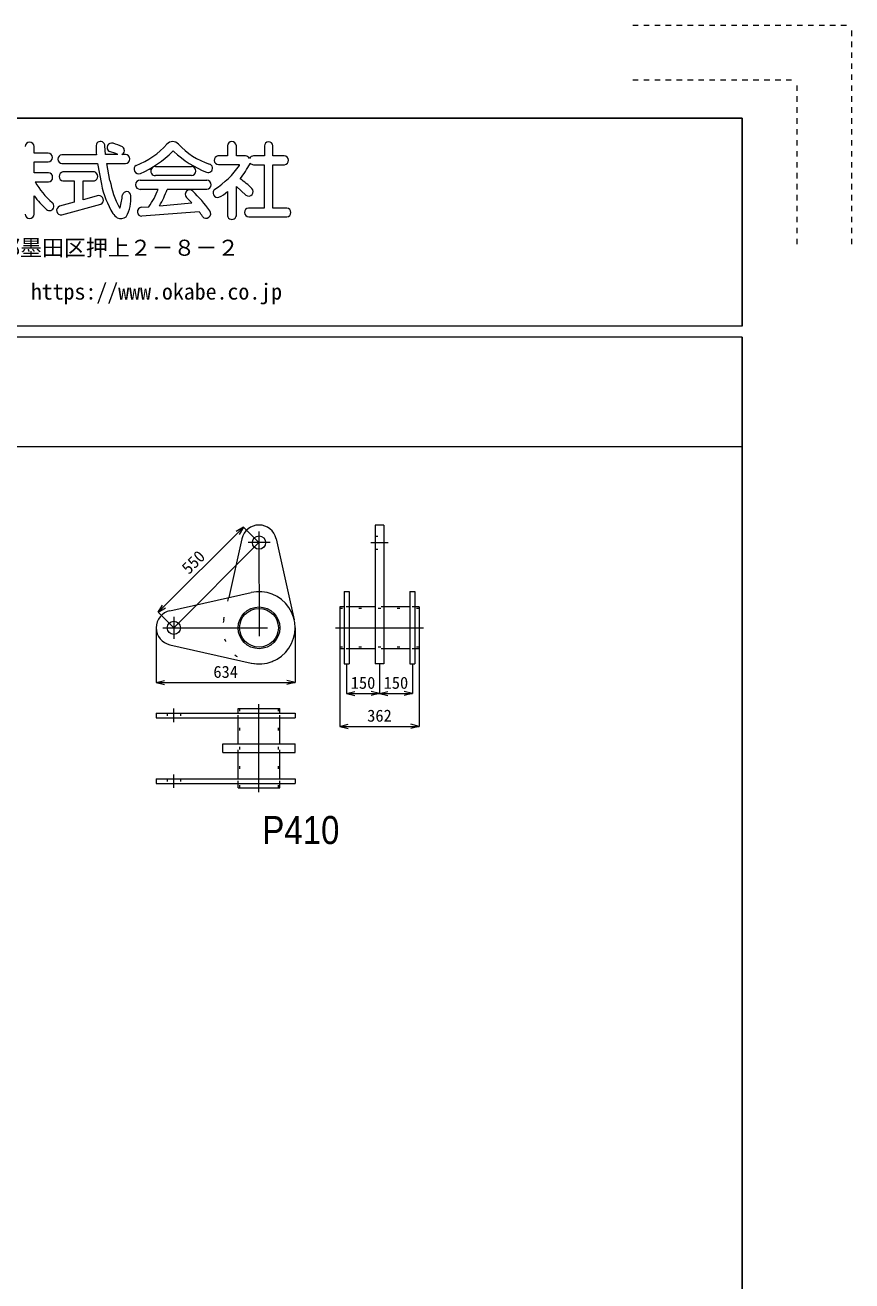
# Model space of a CAD drawing. Units: millimetres on the paper. Extents: x -210 to 210, y -148 to 148.
# Drawn here: x 134.5 to 210, y 33.8 to 148.5 of the extents above; entities that cross this region are included whole.
import ezdxf
from ezdxf.enums import TextEntityAlignment as Align

# ---------------------------------------------------------------- set-up
doc = ezdxf.new("R2010")
doc.units = ezdxf.units.MM
for name, pattern in [('CHAIN', [18.5, 12, -1.5, 3.5, -1.5]), ('CHAIN_DOUBLE_DASH', [23.5, 12, -1.5, 3.5, -1.5, 3.5, -1.5]), ('DOTTED', [1.75, 0.25, -1.5]), ('USER3', [1, 0.5, -0.5])]:
    doc.linetypes.add(name, pattern=pattern)
for name, color, linetype, lineweight in [('0-0_レイヤ0', 2, 'Continuous', 18), ('0-1_レイヤ14', 7, 'Continuous', 13), ('0-2_レイヤ15', 3, 'USER3', 18)]:
    doc.layers.add(name, color=color, linetype=linetype, lineweight=lineweight)
doc.styles.add('ＭＳ ゴシック', font='')
doc.styles.add('ＭＳ Ｐゴシック', font='')
doc.styles.get('ＭＳ ゴシック').set_extended_font_data('MS Gothic')
doc.styles.get('ＭＳ Ｐゴシック').set_extended_font_data('MS PGothic')

msp = doc.modelspace()

# ---------------------------------------------------------------- linework, layer by layer
at = {"layer": '0-0_レイヤ0', "color": 4, "lineweight": 13}
for p, q in [((154.464, 102.668), (146.687, 94.888)), ((154.464, 102.668), (153.801, 102.27)), ((154.464, 102.668), (154.066, 102.005)), ((155.878, 101.254), (154.464, 102.668)), ((146.687, 94.888), (147.085, 95.551)), ((146.687, 94.888), (147.35, 95.286)), ((148.102, 93.474), (146.687, 94.888)), ((146.502, 93.474), (146.502, 88.474)), ((159.182, 93.474), (159.182, 88.474)), ((163.261, 91.567), (163.261, 84.474)), ((170.501, 91.567), (170.501, 84.474)), ((163.881, 90.174), (163.881, 87.474)), ((166.881, 90.174), (166.881, 87.474)), ((169.881, 90.174), (169.881, 87.474)), ((146.502, 88.474), (147.252, 88.662)), ((146.502, 88.474), (147.252, 88.287)), ((146.502, 88.474), (159.182, 88.474)), ((159.182, 88.474), (158.432, 88.662)), ((159.182, 88.474), (158.432, 88.287)), ((163.881, 87.474), (164.631, 87.662)), ((163.881, 87.474), (164.631, 87.287)), ((163.881, 87.474), (166.881, 87.474)), ((166.881, 87.474), (166.131, 87.662)), ((166.881, 87.474), (166.131, 87.287)), ((166.881, 87.474), (167.631, 87.662)), ((166.881, 87.474), (167.631, 87.287)), ((166.881, 87.474), (169.881, 87.474)), ((169.881, 87.474), (169.131, 87.662)), ((169.881, 87.474), (169.131, 87.287)), ((163.261, 84.474), (164.011, 84.662)), ((163.261, 84.474), (164.011, 84.287)), ((163.261, 84.474), (170.501, 84.474)), ((170.501, 84.474), (169.751, 84.662)), ((170.501, 84.474), (169.751, 84.287))]:
    msp.add_line(p, q, dxfattribs=at)
at = {"layer": '0-0_レイヤ0', "color": 4, "linetype": 'CHAIN'}
for p, q in [((155.878, 102.259), (155.882, 92.714)), ((156.89, 101.254), (154.88, 101.254)), ((166.081, 101.254), (167.681, 101.254)), ((148.102, 94.479), (148.102, 92.469)), ((147.097, 93.474), (156.642, 93.474)), ((162.861, 93.474), (170.901, 93.474)), ((148.101, 84.854), (148.101, 86.094)), ((155.881, 78.454), (155.881, 86.494)), ((148.101, 78.854), (148.101, 80.094))]:
    msp.add_line(p, q, dxfattribs=at)
at = {"layer": '0-0_レイヤ0'}
for p, q in [((167.281, 102.854), (166.481, 102.854)), ((166.481, 102.854), (166.481, 90.174)), ((154.32, 101.604), (153.119, 96.237)), ((157.443, 101.604), (159.102, 94.195)), ((147.752, 95.036), (155.161, 96.695)), ((163.661, 96.774), (164.101, 96.774)), ((163.661, 96.774), (163.661, 90.174)), ((164.101, 96.774), (164.101, 90.174)), ((169.661, 96.774), (170.101, 96.774)), ((169.661, 96.774), (169.661, 90.174)), ((170.101, 96.774), (170.101, 90.174)), ((163.661, 95.381), (163.261, 95.381)), ((163.261, 95.381), (163.261, 91.567)), ((166.481, 95.381), (164.101, 95.381)), ((169.661, 95.381), (167.281, 95.381)), ((170.501, 95.381), (170.101, 95.381)), ((170.501, 95.381), (170.501, 91.567)), ((147.752, 91.913), (155.161, 90.254)), ((163.661, 91.567), (163.261, 91.567)), ((166.481, 91.567), (164.101, 91.567)), ((169.661, 91.567), (167.281, 91.567)), ((170.501, 91.567), (170.101, 91.567)), ((163.661, 90.174), (164.101, 90.174)), ((169.661, 90.174), (170.101, 90.174)), ((153.977, 85.694), (153.977, 86.094)), ((153.977, 86.094), (157.788, 86.094)), ((157.788, 85.694), (157.788, 86.094)), ((146.501, 85.694), (146.501, 85.254)), ((146.501, 85.694), (159.181, 85.694)), ((146.501, 85.254), (159.181, 85.254)), ((153.977, 82.874), (153.977, 85.254)), ((157.788, 82.874), (157.788, 85.254)), ((159.181, 85.694), (159.181, 85.254)), ((152.583, 82.074), (152.583, 82.874)), ((152.583, 82.874), (159.181, 82.874)), ((153.977, 79.694), (153.977, 82.074)), ((157.788, 79.694), (157.788, 82.074)), ((146.501, 79.694), (146.501, 79.254)), ((146.501, 79.694), (159.181, 79.694)), ((146.501, 79.254), (159.181, 79.254)), ((153.977, 78.854), (153.977, 79.254)), ((157.788, 78.854), (157.788, 79.254)), ((159.181, 79.694), (159.181, 79.254)), ((153.977, 78.854), (157.788, 78.854))]:
    msp.add_line(p, q, dxfattribs=at)
at = {"layer": '0-0_レイヤ0', "color": 4, "linetype": 'CHAIN_DOUBLE_DASH'}
msp.add_line((148.102, 93.474), (155.878, 101.254), dxfattribs=at)
at = {"layer": '0-0_レイヤ0', "linetype": 'DOTTED'}
for p, q in [((166.481, 101.854), (167.281, 101.854)), ((166.481, 100.654), (167.281, 100.654)), ((152.661, 94.195), (153.119, 96.237)), ((170.501, 95.241), (163.261, 95.241)), ((164.101, 95.381), (163.661, 95.381)), ((167.281, 95.381), (166.481, 95.381)), ((170.101, 95.381), (169.661, 95.381)), ((170.501, 91.707), (163.261, 91.707)), ((164.101, 91.567), (163.661, 91.567)), ((167.281, 91.567), (166.481, 91.567)), ((170.101, 91.567), (169.661, 91.567)), ((154.117, 78.854), (154.117, 86.094)), ((157.648, 78.854), (157.648, 86.094)), ((147.501, 85.694), (147.501, 85.254)), ((148.701, 85.694), (148.701, 85.254)), ((153.977, 85.254), (153.977, 85.694)), ((157.788, 85.254), (157.788, 85.694)), ((153.977, 82.074), (153.977, 82.874)), ((157.788, 82.074), (157.788, 82.874)), ((147.501, 79.694), (147.501, 79.254)), ((148.701, 79.694), (148.701, 79.254)), ((153.977, 79.254), (153.977, 79.694)), ((157.788, 79.254), (157.788, 79.694))]:
    msp.add_line(p, q, dxfattribs=at)
at = {"layer": '0-0_レイヤ0'}
for points in [[(167.281, 102.854), (167.281, 90.174), (166.481, 90.174)], [(152.583, 82.074), (159.181, 82.074), (159.181, 82.874)]]:
    msp.add_lwpolyline(points, dxfattribs=at)
for centre, radius in [((155.882, 101.254), 0.605), ((155.882, 93.474), 1.907), ((155.882, 93.474), 1.767), ((148.102, 93.474), 0.605)]:
    msp.add_circle(centre, radius, dxfattribs=at)
for centre, radius, start, end in [((155.882, 101.254), 1.6, 12.62147, 167.37853), ((155.882, 93.474), 3.3, 257.37839, 102.62147), ((148.102, 93.474), 1.6, 102.62147, 257.37853)]:
    msp.add_arc(centre, radius, start, end, dxfattribs=at)
at = {"layer": '0-0_レイヤ0', "linetype": 'DOTTED'}
msp.add_arc((155.882, 93.474), 3.3, 167.37838, 12.62161, dxfattribs=at)
at = {"layer": '0-1_レイヤ14'}
for p, q in [((141.048, 136.66), (137.888, 136.663)), ((143.698, 136.689), (143.367, 136.689)), ((146.437, 135.596), (149.706, 135.596)), ((152.178, 135.767), (154.053, 135.763)), ((135.44, 134.192), (136.664, 134.192)), ((140.861, 135.09), (137.981, 135.09)), ((145.037, 134.342), (151.114, 134.342)), ((149.706, 134.761), (146.437, 134.761)), ((146.679, 133.506), (145.037, 133.506)), ((151.114, 133.506), (147.5, 133.506)), ((152.997, 133.313), (153, 131.202)), ((135.353, 131.24), (135.353, 132.925)), ((137.88, 131.174), (141.454, 132.146)), ((145.138, 131.865), (145.812, 131.922)), ((146.798, 131.991), (149.749, 132.264)), ((150.423, 131.451), (145.181, 131.044)), ((154.947, 131.001), (158.418, 130.999))]:
    msp.add_line(p, q, dxfattribs=at)
at = {"layer": '0-1_レイヤ14', "lineweight": 18}
msp.add_line((200, 110), (-200, 110), dxfattribs=at)
at = {"layer": '0-1_レイヤ14'}
for points in [[(136.635, 136.813), (135.353, 136.813), (135.353, 137.417)], [(143.005, 136.689), (141.869, 136.689), (141.812, 137.466)], [(153, 137.466), (153, 136.559), (152.138, 136.565)], [(154.655, 136.556), (153.821, 136.559), (153.821, 137.481)], [(156.371, 137.465), (156.371, 136.565), (155.391, 136.559)], [(158.17, 136.559), (157.148, 136.559), (157.148, 137.481)], [(136.664, 135.013), (135.353, 135.013), (135.353, 136.006), (136.635, 136.006)], [(137.895, 135.854), (141.149, 135.854), (141.496, 133.97)], [(142.28, 134.321), (141.984, 135.868), (143.698, 135.868)], [(155.391, 135.753), (156.356, 135.753), (156.356, 131.793), (154.917, 131.8)], [(158.418, 131.798), (157.148, 131.793), (157.148, 135.753), (158.199, 135.753)], [(137.981, 134.27), (139.018, 134.27), (139.018, 132.326), (137.669, 131.96)], [(141.221, 132.93), (139.839, 132.542), (139.839, 134.27), (140.861, 134.27)], [(153.821, 131.202), (153.821, 133.766), (154.685, 132.988)]]:
    msp.add_lwpolyline(points, dxfattribs=at)
for centre, radius, start, end in [((134.943, 137.386), 0.412, 4.34541, 175.65459), ((141.407, 137.472), 0.404, 359.26046, 188.73563), ((142.422, 137.322), 0.413, 69.46158, 240.98814), ((141.043, 132.441), 5.485, 64.18811, 73.8649), ((142.291, 142.104), 6.839, 290.42472, 319.24156), ((147.996, 137.145), 0.721, 43.22578, 136.77422), ((153.509, 142.257), 6.797, 222.79891, 251.56918), ((153.411, 137.453), 0.411, 3.84542, 178.16475), ((156.76, 137.449), 0.389, 4.68635, 177.65193), ((136.625, 136.409), 0.403, 271.4321, 88.5679), ((137.933, 136.259), 0.407, 96.41823, 264.60124), ((149.226, 137.476), 8.218, 180.45639, 185.69616), ((140.549, 130.882), 6.304, 67.07032, 74.61252), ((143.186, 137.054), 0.407, 296.35428, 52.91184), ((143.683, 136.278), 0.411, 272.07864, 87.92136), ((141.351, 143.549), 9.352, 293.31325, 315.22564), ((148.048, 136.9), 0.0856, 34.0708, 133.24881), ((154.8, 144.19), 9.853, 227.30276, 247.90212), ((152.188, 136.168), 0.401, 97.21838, 268.56832), ((154.585, 136.045), 0.516, 32.23894, 82.2679), ((155.391, 136.156), 0.404, 89.97852, 155.94325), ((158.171, 136.155), 0.404, 273.99544, 90.09538), ((144.892, 135.342), 0.413, 121.32112, 292.70421), ((146.42, 135.178), 0.418, 87.68033, 272.31967), ((149.696, 135.178), 0.418, 271.38273, 88.61727), ((151.24, 135.43), 0.398, 248.41729, 72.41472), ((147.203, 140.561), 8.443, 303.50004, 324.81876), ((154.046, 135.705), 0.0585, 351.89287, 82.63993), ((146.566, 140.359), 9.619, 322.15665, 332.03779), ((154.582, 136.042), 0.518, 338.12543, 344.02528), ((155.391, 136.156), 0.403, 219.47297, 269.97158), ((141.709, 137.779), 7.223, 209.77834, 229.39494), ((136.635, 134.602), 0.411, 274.01418, 85.98582), ((138.056, 134.68), 0.417, 100.34023, 259.65977), ((140.733, 134.68), 0.43, 287.34258, 72.65742), ((150.869, 135.883), 8.73, 190.30072, 207.67707), ((145.037, 133.924), 0.418, 90, 270), ((151.088, 133.924), 0.418, 273.55173, 86.44827), ((150.061, 128.294), 7.404, 45.69908, 56.36331), ((149.498, 135.585), 8.164, 191.41254, 211.59033), ((136.571, 133.666), 6.875, 344.4876, 354.50943), ((143.793, 132.914), 0.39, 4.69612, 166.07914), ((140.586, 135.811), 6.514, 323.3427, 339.27593), ((138.706, 136.657), 9.341, 330.03269, 340.28585), ((149.549, 133.063), 0.402, 45.14508, 226.30537), ((140.524, 123.734), 13.382, 35.72792, 45.92611), ((152.099, 133.178), 0.416, 124.54042, 286.97329), ((150.802, 135.683), 3.23, 296.02849, 312.80824), ((154.944, 133.304), 0.408, 230.72837, 44.99644), ((141.271, 137.1), 7.242, 215.2072, 228.54854), ((136.755, 131.972), 0.41, 227.13435, 51.99077), ((137.809, 131.576), 0.409, 110.07635, 280.06063), ((141.274, 132.519), 0.415, 295.78577, 97.32315), ((140.827, 132.668), 3.367, 330.3075, 4.7337), ((145.193, 131.456), 0.412, 97.65917, 268.36641), ((139.386, 122.996), 13.902, 41.80591, 44.68217), ((134.943, 131.263), 0.411, 183.21323, 356.78677), ((143.851, 132.23), 1.599, 215.17554, 235.64589), ((143.28, 131.575), 0.743, 243.5347, 309.37144), ((143.167, 131.846), 0.0343, 213.02387, 326.97613), ((148.448, 129.772), 2.593, 28.94873, 40.38095), ((151.049, 131.291), 0.425, 218.54107, 37.14077), ((153.411, 131.167), 0.412, 175.14092, 4.85908), ((154.953, 131.401), 0.4, 95.10761, 269.22622), ((158.393, 131.399), 0.4, 273.56412, 86.43588)]:
    msp.add_arc(centre, radius, start, end, dxfattribs=at)
at = {"layer": '0-2_レイヤ15'}
for p, q in [((190, 148.5), (210, 148.5)), ((210, 128.5), (210, 148.5)), ((190, 143.5), (205, 143.5)), ((205, 128.5), (205, 143.5))]:
    msp.add_line(p, q, dxfattribs=at)
at = {"layer": '0-2_レイヤ15', "color": 2, "linetype": 'Continuous', "lineweight": 25}
for p, q in [((200, 140), (-200, 140)), ((200, 121), (200, 140)), ((200, -140), (200, 120))]:
    msp.add_line(p, q, dxfattribs=at)
at = {"layer": '0-2_レイヤ15', "color": 2, "linetype": 'Continuous'}
for p, q in [((200, 121), (-200, 121)), ((200, 120), (-200, 120))]:
    msp.add_line(p, q, dxfattribs=at)

# ---------------------------------------------------------------- texts
at = {"layer": '0-0_レイヤ0', "color": 7, "style": 'ＭＳ ゴシック'}
msp.add_text('550', height=1.1, rotation=45.013, dxfattribs=at).set_placement((149.709, 98.053), align=Align.BOTTOM_LEFT)
for s, p in [('634', (151.717, 88.574)), ('150', (164.256, 87.574)), ('150', (167.256, 87.574)), ('362', (165.756, 84.574))]:
    msp.add_text(s, height=1.1, dxfattribs=at).set_placement(p, align=Align.BOTTOM_LEFT)
at = {"layer": '0-0_レイヤ0', "color": 7, "style": 'ＭＳ Ｐゴシック', "width": 0.9}
msp.add_text('P410', height=2.559, dxfattribs=at).set_placement((156.186, 72.963), align=Align.BOTTOM_LEFT)
at = {"layer": '0-1_レイヤ14', "style": 'ＭＳ ゴシック'}
for s, p in [('〒131-8505\u3000東京都墨田区押上２－８－２', (116.1, 127)), ('TEL. 03(3624)5336\u3000https://www.okabe.co.jp', (116.1, 123))]:
    msp.add_text(s, height=1.466, dxfattribs=at).set_placement(p, align=Align.BOTTOM_LEFT)

doc.saveas('drawing.dxf')
